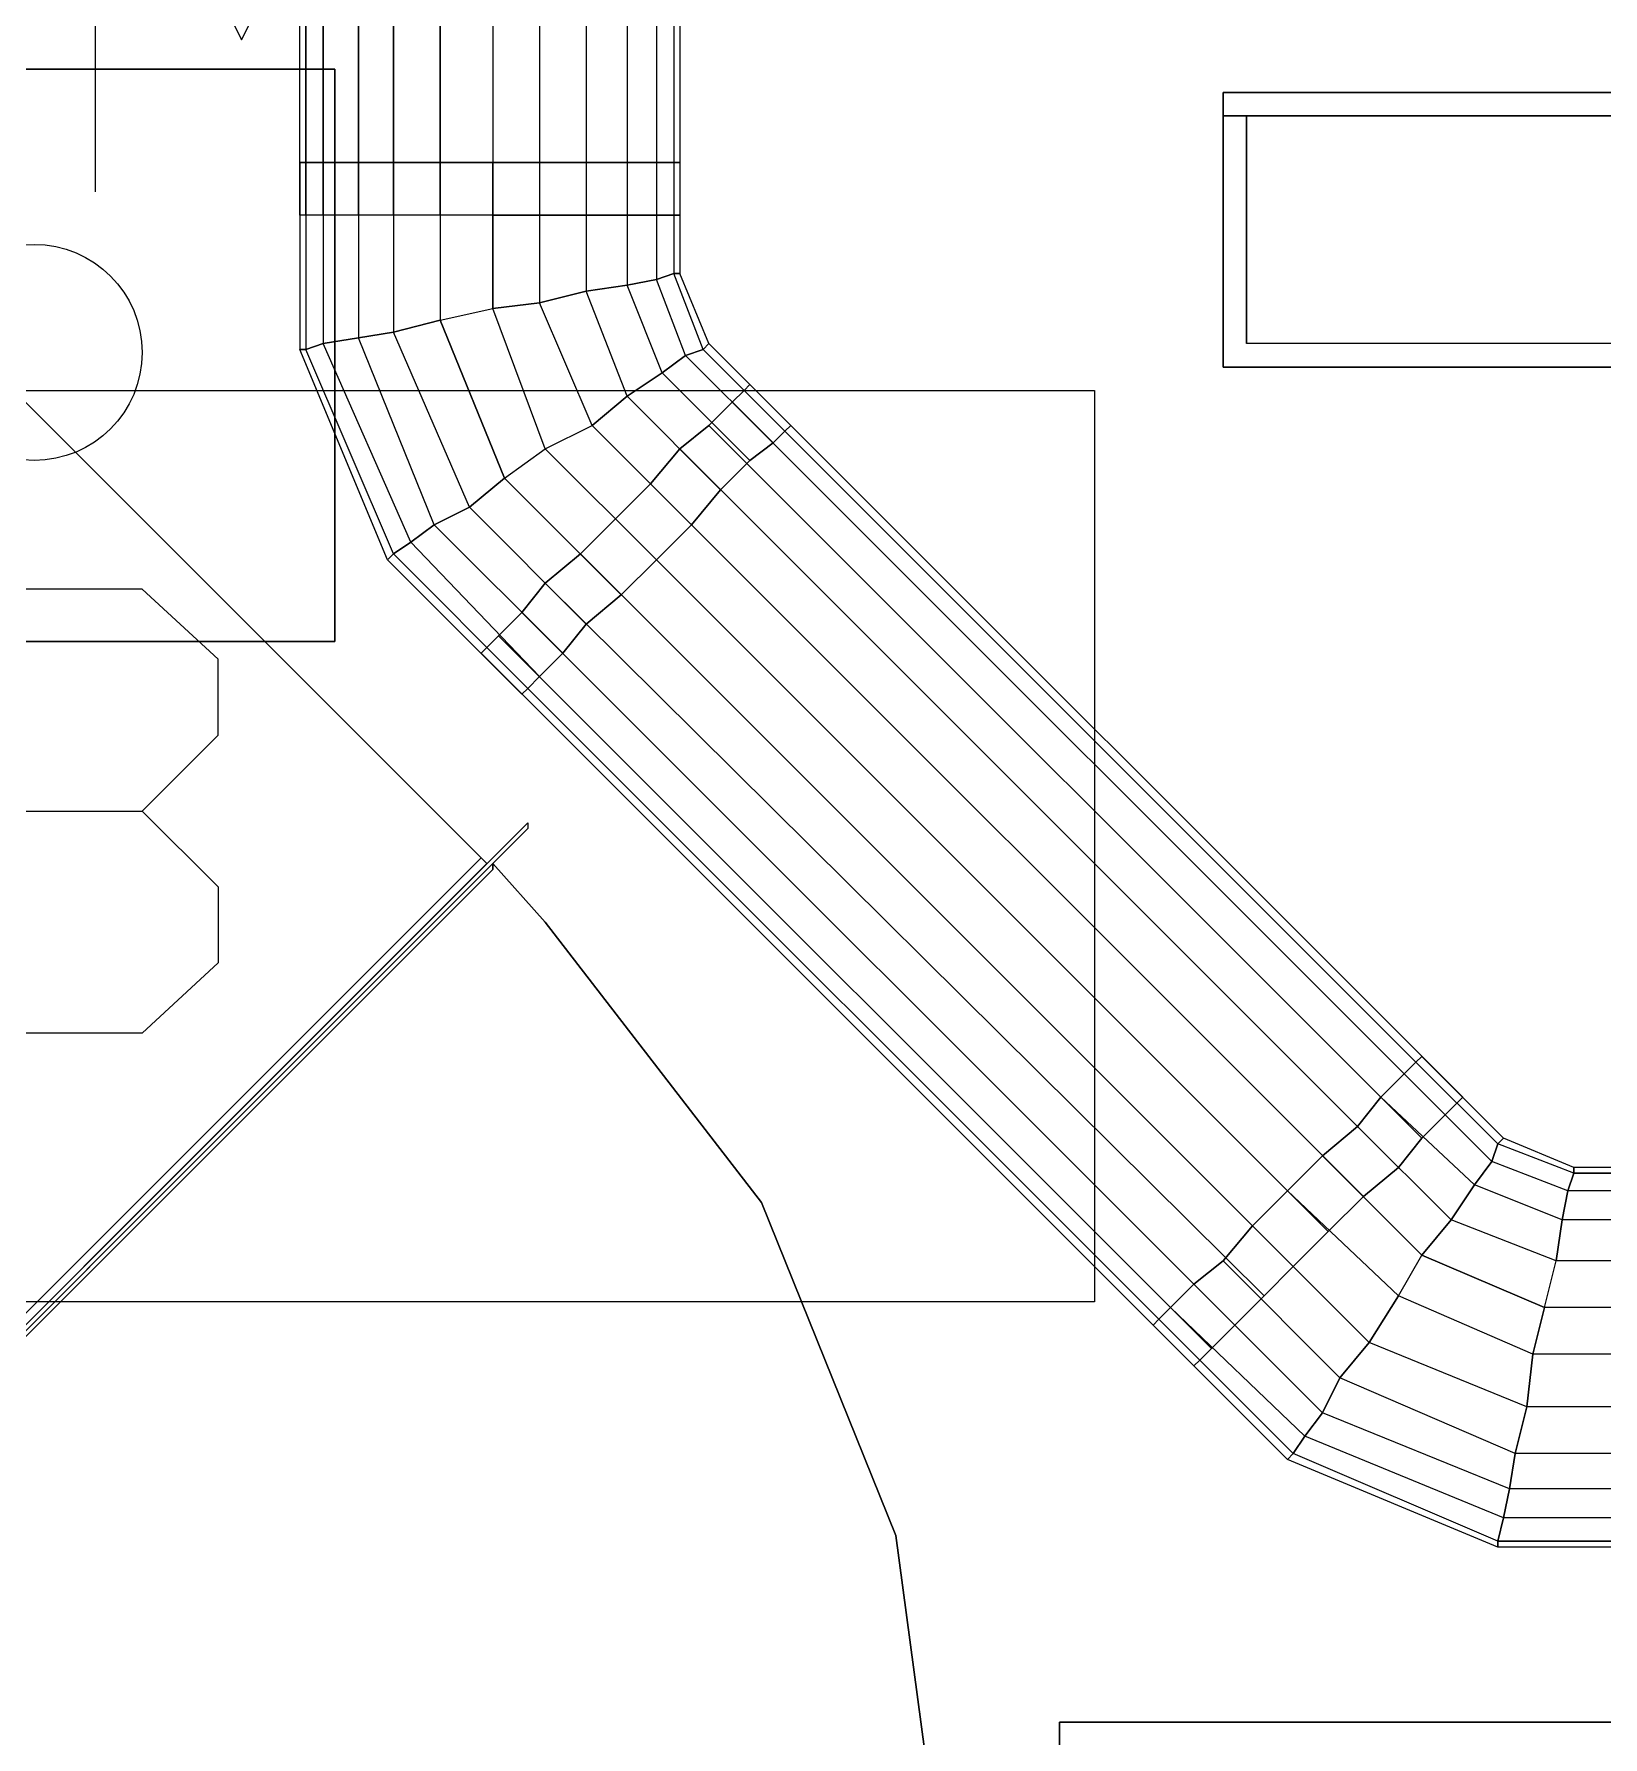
# Model space of a CAD drawing. Header units: metres. Extents: x 114 to 218, y 8 to 180.
# Drawn here: x 171.688 to 175.818, y 86.125 to 90.609 of the extents above; entities that cross this region are included whole.
import ezdxf

# ---------------------------------------------------------------- set-up
doc = ezdxf.new("R2010")
doc.units = ezdxf.units.M
doc.header["$MEASUREMENT"] = 0
for name, color, linetype in [('A-2D-AREA-IDEN', 7, 'Continuous'), ('A-2D-I-WALL', 7, 'Continuous'), ('A-3D-I-WALL', 7, 'Continuous'), ('E-LIGHT', 7, 'Continuous'), ('M-EA2S-Conn', 7, 'Continuous'), ('M-EA2S-Rect', 7, 'Continuous'), ('M-SA2S-Round', 7, 'Continuous')]:
    doc.layers.add(name, color=color, linetype=linetype)

msp = doc.modelspace()

# ---------------------------------------------------------------- linework, layer by layer
at = {"layer": 'A-2D-AREA-IDEN', "color": 9, "true_color": 0xbababa}
for points in [[(171.8497, 90.1933), (171.8497, 91.3777), (172.2343, 90.5932), (172.6342, 91.3777), (172.6342, 90.1933)], [(174.48, 89.6703), (174.48, 87.2708), (167.2814, 87.2708), (167.2814, 89.6703), (174.48, 89.6703)], [(171.9728, 88.5628), (172.1727, 88.3629), (172.1727, 88.1629), (171.9728, 87.9783), (171.5882, 87.9783), (171.3883, 88.1629), (171.3883, 88.3629), (171.5882, 88.5628), (171.9728, 88.5628), (172.1727, 88.7628), (172.1727, 88.9628), (171.9728, 89.1473), (171.5882, 89.1473), (171.3883, 88.9628), (171.3883, 88.7628), (171.5882, 88.5628)]]:
    msp.add_lwpolyline(points, dxfattribs=at)
at = {"layer": 'A-2D-I-WALL', "color": 9, "true_color": 0xbababa}
for points in [[(178.6485, 90.4548), (174.8184, 90.4548), (174.8184, 89.7318)], [(180.6635, 89.7934), (174.8799, 89.7934), (174.8799, 90.3932)], [(178.7715, 90.3932), (174.8799, 90.3932)], [(174.8184, 89.7318), (178.4177, 89.7318)], [(178.4177, 86.1633), (174.3877, 86.1633), (174.3877, 85.6711), (180.6019, 85.6711)]]:
    msp.add_lwpolyline(points, dxfattribs=at)
at = {"layer": 'A-3D-I-WALL', "color": 42, "true_color": 0xdda500}
for points in [[(180.6019, 89.7934), (180.6635, 89.7934), (180.6635, 90.3932), (180.6019, 90.3932), (180.6019, 90.4548), (174.8184, 90.4548), (174.8184, 90.3932), (174.8799, 90.3932), (180.6019, 90.3932)], [(180.6019, 89.7318), (180.6019, 90.4548), (174.8184, 90.4548), (174.8184, 90.3932), (174.8184, 89.7934), (174.8184, 89.7318), (174.8184, 90.4548), (180.6019, 90.4548), (180.6019, 89.7318)], [(174.8184, 90.4548), (174.8184, 90.4548)], [(174.8184, 90.4548), (174.8184, 90.4548)], [(174.8184, 89.7318), (180.6019, 89.7318), (180.6019, 89.7934), (174.8799, 89.7934), (174.8799, 90.3932), (174.8184, 90.3932), (174.8184, 89.7934), (174.8184, 89.7318)], [(174.8184, 90.3932), (174.8184, 90.3932)], [(174.8184, 90.3932), (174.8184, 90.3932)], [(174.8799, 90.3932), (174.8799, 89.7934)], [(174.8799, 90.3932), (174.8799, 90.3932)], [(174.8184, 89.7934), (174.8184, 89.7934)], [(174.8184, 89.7934), (174.8184, 89.7934)], [(174.8799, 89.7934), (174.8799, 89.7934)], [(174.8184, 89.7318), (178.4177, 89.7318), (178.833, 89.7318), (180.6019, 89.7318), (174.8184, 89.7318)], [(174.8184, 89.7318), (174.8184, 89.7318)], [(174.8184, 89.7318), (174.8184, 89.7318)], [(180.6019, 86.1633), (174.3877, 86.1633), (174.3877, 86.0864), (174.3877, 85.7326), (174.4492, 85.7326), (174.4492, 86.0864), (180.6019, 86.0864), (180.6019, 86.1633), (180.6019, 85.6711), (174.3877, 85.6711)], [(174.3877, 85.6711), (174.3877, 85.7326), (174.3877, 86.0864), (174.3877, 86.1633), (174.3877, 85.6711), (180.6019, 85.6711), (180.6019, 86.1633), (178.833, 86.1633), (178.4177, 86.1633), (174.3877, 86.1633), (180.6019, 86.1633)], [(174.3877, 86.1633), (174.3877, 86.1633)], [(174.3877, 86.1633), (174.3877, 86.1633)]]:
    msp.add_lwpolyline(points, dxfattribs=at)
at = {"layer": 'E-LIGHT', "color": 5, "true_color": 0x0000ff}
for points in [[(170.8807, 89.0089), (170.8807, 90.5163), (172.4804, 90.5163), (172.4804, 89.0089), (172.4804, 90.5163), (170.8807, 90.5163), (170.8807, 89.0089)], [(172.4804, 90.5163), (172.4804, 90.5163)], [(172.4804, 90.5163), (172.4804, 90.5163)], [(171.9728, 89.7626), (171.9728, 89.7626)], [(172.4804, 89.0089), (170.8807, 89.0089), (172.4804, 89.0089)], [(172.4804, 89.0089), (172.4804, 89.0089)], [(172.4804, 89.0089), (172.4804, 89.0089)]]:
    msp.add_lwpolyline(points, dxfattribs=at)
msp.add_circle((171.6882, 89.7703), 0.2846, dxfattribs=at)
msp.add_circle((171.6882, 89.7703), 0.2846, dxfattribs=at)
at = {"layer": 'M-EA2S-Conn', "color": 40, "true_color": 0xffbf00}
for points in [[(172.988, 88.5321), (172.988, 88.5167), (170.6653, 86.194), (170.6499, 86.194), (172.988, 88.5321)], [(172.988, 88.5321), (172.988, 88.5167), (170.6653, 86.194), (170.6499, 86.194)], [(170.6499, 86.194), (172.988, 88.5321)], [(172.988, 88.5321), (172.988, 88.5321)], [(172.988, 88.5321), (172.988, 88.5321)], [(172.988, 88.5167), (172.988, 88.5167)], [(172.988, 88.5167), (172.988, 88.5167)], [(172.988, 88.5167), (172.988, 88.5167)], [(170.7422, 86.3171), (172.8649, 88.4398), (170.7422, 86.3171)], [(172.8649, 88.4398), (172.8803, 88.4244), (170.7576, 86.3017), (170.7422, 86.3171), (170.7576, 86.3017), (172.8803, 88.4244), (172.8649, 88.4398)], [(172.8957, 88.409), (172.8957, 88.4244), (170.773, 86.3017), (170.773, 86.2863), (170.773, 86.3017), (172.8957, 88.4244), (172.8957, 88.409)], [(172.8649, 88.4398), (172.8649, 88.4398)], [(172.8803, 88.4244), (172.8803, 88.4244)], [(172.8803, 88.4244), (172.8803, 88.4244)], [(172.8803, 88.4244), (172.8803, 88.4244)], [(172.8957, 88.4244), (172.8957, 88.4244)], [(172.8957, 88.4244), (172.8957, 88.4244)], [(170.773, 86.2863), (172.8957, 88.409), (170.773, 86.2863)], [(172.8957, 88.409), (172.8957, 88.409)]]:
    msp.add_lwpolyline(points, dxfattribs=at)
at = {"layer": 'M-EA2S-Rect', "color": 40, "true_color": 0xffbf00}
for points in [[(169.1887, 87.8707), (171.3114, 89.9933), (172.8803, 88.4244), (171.3114, 89.9933), (169.1887, 87.8707), (170.7576, 86.3017), (169.1887, 87.8707)], [(170.7576, 86.3017), (172.8803, 88.4244), (170.7576, 86.3017)], [(170.9115, 86.1479), (170.773, 86.3017), (172.8957, 88.4244), (173.0341, 88.2706), (173.6032, 87.5322), (173.0341, 88.2706), (172.8957, 88.4244), (170.773, 86.3017), (170.9115, 86.1479), (171.0037, 86.0248), (170.9115, 86.1479)], [(172.8803, 88.4244), (172.8803, 88.4244)], [(172.8957, 88.4244), (172.8957, 88.4244)], [(172.8957, 88.4244), (172.8957, 88.4244)], [(173.0341, 88.2706), (173.0341, 88.2706)], [(173.0341, 88.2706), (173.0341, 88.2706)], [(173.957, 86.6555), (173.6032, 87.5322), (173.957, 86.6555)], [(173.6032, 87.5322), (173.6032, 87.5322)], [(174.0801, 85.7326), (173.957, 86.6555), (174.0801, 85.7326)], [(173.957, 86.6555), (173.957, 86.6555)]]:
    msp.add_lwpolyline(points, dxfattribs=at)
at = {"layer": 'M-SA2S-Round', "color": 5, "true_color": 0x0000ff}
for points in [[(172.3881, 91.1162), (172.4035, 91.1162), (172.4035, 90.1318), (172.3881, 90.1318), (172.3881, 91.1162), (172.4035, 91.1162)], [(172.4496, 90.1318), (172.4035, 90.1318), (172.4035, 91.1162), (172.4496, 91.1162)], [(172.5419, 90.1318), (172.4496, 90.1318), (172.4496, 91.1162), (172.5419, 91.1162)], [(172.4496, 91.1162), (172.4496, 90.1318)], [(172.6342, 90.1318), (172.5419, 90.1318), (172.5419, 91.1162), (172.6342, 91.1162)], [(172.5419, 91.1162), (172.5419, 90.1318)], [(172.7572, 90.1318), (172.6342, 90.1318), (172.6342, 91.1162), (172.7572, 91.1162)], [(172.6342, 91.1162), (172.6342, 90.1318)], [(172.7572, 90.1318), (172.7572, 91.1162), (172.8957, 91.1162), (172.8957, 90.1318), (172.7572, 90.1318)], [(172.7572, 91.1162), (172.7572, 90.1318)], [(172.8957, 91.1162), (172.8957, 90.1318)], [(173.0187, 91.1162), (173.0187, 90.1318)], [(173.0187, 91.1162), (173.0187, 90.1318)], [(173.1418, 91.1162), (173.1418, 90.1318)], [(173.1418, 91.1162), (173.1418, 90.1318)], [(173.2495, 91.1162), (173.2495, 90.1318)], [(173.2495, 91.1162), (173.2495, 90.1318)], [(173.3264, 91.1162), (173.3264, 90.1318)], [(173.3264, 91.1162), (173.3264, 90.1318)], [(173.3725, 91.1162), (173.3725, 90.1318)], [(173.3725, 91.1162), (173.3725, 90.1318)], [(173.3879, 91.1162), (173.3879, 90.1318)], [(172.4496, 90.2702), (172.4035, 90.2702), (172.4035, 89.778), (172.3881, 89.778)], [(172.4035, 90.2702), (172.3881, 90.2702), (172.3881, 89.778), (172.4035, 89.778)], [(172.3881, 90.2702), (172.4035, 90.2702), (172.4035, 89.778), (172.4496, 89.7934)], [(172.3881, 90.2702), (172.3881, 90.2702)], [(172.5419, 90.2702), (172.4496, 90.2702), (172.4496, 89.7934), (172.4035, 89.778)], [(172.4035, 90.2702), (172.4496, 90.2702), (172.4496, 89.7934), (172.5419, 89.8087)], [(172.4035, 90.2702), (172.4035, 90.2702)], [(172.4035, 90.2702), (172.4035, 90.2702)], [(172.6342, 90.2702), (172.5419, 90.2702), (172.5419, 89.8087), (172.4496, 89.7934)], [(172.4496, 90.2702), (172.5419, 90.2702), (172.5419, 89.8087), (172.6342, 89.8241)], [(172.4496, 90.2702), (172.4496, 90.2702)], [(172.4496, 90.2702), (172.4496, 90.2702)], [(172.7572, 90.2702), (172.6342, 90.2702), (172.6342, 89.8241), (172.5419, 89.8087)], [(172.5419, 90.2702), (172.6342, 90.2702), (172.6342, 89.8241), (172.7572, 89.8549)], [(172.5419, 90.2702), (172.5419, 90.2702)], [(172.5419, 90.2702), (172.5419, 90.2702)], [(172.7572, 89.8549), (172.8957, 89.8857), (172.8957, 90.2702), (172.7572, 90.2702), (172.7572, 89.8549), (172.6342, 89.8241)], [(172.6342, 90.2702), (172.7572, 90.2702), (172.7572, 89.8549), (172.8957, 89.8857)], [(172.6342, 90.2702), (172.6342, 90.2702)], [(172.6342, 90.2702), (172.6342, 90.2702)], [(172.7572, 90.2702), (172.8957, 90.2702), (172.8957, 89.8857), (173.0187, 89.901)], [(172.7572, 90.2702), (172.7572, 90.2702)], [(172.7572, 90.2702), (172.7572, 90.2702)], [(172.8957, 90.2702), (173.0187, 90.2702), (173.0187, 89.901), (173.1418, 89.9318)], [(173.1418, 90.2702), (173.0187, 90.2702), (173.0187, 89.901), (172.8957, 89.8857)], [(173.0187, 90.2702), (172.8957, 90.2702)], [(172.8957, 90.2702), (172.8957, 90.2702)], [(172.8957, 90.2702), (172.8957, 90.2702)], [(173.0187, 90.2702), (173.1418, 90.2702), (173.1418, 89.9318), (173.2495, 89.9472)], [(173.2495, 90.2702), (173.1418, 90.2702), (173.1418, 89.9318), (173.0187, 89.901)], [(173.0187, 90.2702), (173.0187, 90.2702)], [(173.0187, 90.2702), (173.0187, 90.2702)], [(173.1418, 90.2702), (173.2495, 90.2702), (173.2495, 89.9472), (173.3264, 89.9626)], [(173.3264, 90.2702), (173.2495, 90.2702), (173.2495, 89.9472), (173.1418, 89.9318)], [(173.1418, 90.2702), (173.1418, 90.2702)], [(173.1418, 90.2702), (173.1418, 90.2702)], [(173.2495, 90.2702), (173.3264, 90.2702), (173.3264, 89.9626), (173.3725, 89.9779)], [(173.3725, 90.2702), (173.3264, 90.2702), (173.3264, 89.9626), (173.2495, 89.9472)], [(173.2495, 90.2702), (173.2495, 90.2702)], [(173.2495, 90.2702), (173.2495, 90.2702)], [(173.3264, 90.2702), (173.3725, 90.2702), (173.3725, 89.9779), (173.3879, 89.9779)], [(173.3879, 90.2702), (173.3725, 90.2702), (173.3725, 89.9779), (173.3264, 89.9626)], [(173.3264, 90.2702), (173.3264, 90.2702)], [(173.3264, 90.2702), (173.3264, 90.2702)], [(173.3725, 90.2702), (173.3879, 90.2702), (173.3879, 89.9779), (173.3725, 89.9779)], [(173.3725, 90.2702), (173.3725, 90.2702)], [(173.3725, 90.2702), (173.3725, 90.2702)], [(173.3879, 90.2702), (173.3879, 90.2702)], [(172.8957, 90.1318), (173.0187, 90.1318), (173.1418, 90.1318), (173.2495, 90.1318), (173.3264, 90.1318), (173.3725, 90.1318), (173.3879, 90.1318), (173.3725, 90.1318), (173.3264, 90.1318), (173.2495, 90.1318), (173.1418, 90.1318), (173.0187, 90.1318), (172.8957, 90.1318), (172.7572, 90.1318), (172.6342, 90.1318), (172.5419, 90.1318), (172.4496, 90.1318), (172.4035, 90.1318), (172.3881, 90.1318)], [(172.3881, 90.1318), (172.3881, 90.1318)], [(172.4035, 90.1318), (172.4035, 90.1318)], [(172.4035, 90.1318), (172.4035, 90.1318)], [(172.4496, 90.1318), (172.4496, 90.1318)], [(172.4496, 90.1318), (172.4496, 90.1318)], [(172.5419, 90.1318), (172.5419, 90.1318)], [(172.5419, 90.1318), (172.5419, 90.1318)], [(172.6342, 90.1318), (172.6342, 90.1318)], [(172.6342, 90.1318), (172.6342, 90.1318)], [(172.7572, 90.1318), (172.7572, 90.1318)], [(172.7572, 90.1318), (172.7572, 90.1318)], [(172.8957, 90.1318), (172.8957, 90.1318)], [(172.8957, 90.1318), (172.8957, 90.1318)], [(173.0187, 90.1318), (173.0187, 90.1318)], [(173.0187, 90.1318), (173.0187, 90.1318)], [(173.1418, 90.1318), (173.1418, 90.1318)], [(173.1418, 90.1318), (173.1418, 90.1318)], [(173.2495, 90.1318), (173.2495, 90.1318)], [(173.2495, 90.1318), (173.2495, 90.1318)], [(173.3264, 90.1318), (173.3264, 90.1318)], [(173.3264, 90.1318), (173.3264, 90.1318)], [(173.3725, 90.1318), (173.3725, 90.1318)], [(173.3725, 90.1318), (173.3725, 90.1318)], [(173.3879, 90.1318), (173.3879, 90.1318)], [(173.2495, 89.6549), (173.3418, 89.7165), (173.2495, 89.9472)], [(173.4033, 89.7626), (173.3418, 89.7165), (173.2495, 89.9472)], [(173.2495, 89.9472), (173.2495, 89.9472)], [(173.2495, 89.9472), (173.2495, 89.9472)], [(173.3418, 89.7165), (173.4033, 89.7626), (173.3264, 89.9626)], [(173.4494, 89.778), (173.4033, 89.7626), (173.3264, 89.9626)], [(173.3264, 89.9626), (173.3264, 89.9626)], [(173.3264, 89.9626), (173.3264, 89.9626)], [(173.4033, 89.7626), (173.4494, 89.778), (173.3725, 89.9779)], [(173.4648, 89.7934), (173.4494, 89.778), (173.3725, 89.9779)], [(173.3725, 89.9779), (173.3725, 89.9779)], [(173.3725, 89.9779), (173.3725, 89.9779)], [(173.4494, 89.778), (173.4648, 89.7934), (173.3879, 89.9779)], [(173.3879, 89.9779), (173.3879, 89.9779)], [(173.0341, 89.5165), (173.1572, 89.578), (173.0187, 89.901)], [(173.2495, 89.6549), (173.1572, 89.578), (173.0187, 89.901)], [(173.0187, 89.901), (173.0187, 89.901)], [(173.0187, 89.901), (173.0187, 89.901)], [(173.1572, 89.578), (173.2495, 89.6549), (173.1418, 89.9318)], [(173.3418, 89.7165), (173.2495, 89.6549), (173.1418, 89.9318)], [(173.1418, 89.9318), (173.1418, 89.9318)], [(173.1418, 89.9318), (173.1418, 89.9318)], [(172.7572, 89.8549), (172.9265, 89.4396), (172.8342, 89.3627), (172.6342, 89.8241)], [(172.8342, 89.3627), (172.9265, 89.4396), (172.7572, 89.8549)], [(172.7572, 89.8549), (172.7572, 89.8549)], [(172.7572, 89.8549), (172.7572, 89.8549)], [(172.9265, 89.4396), (173.0341, 89.5165), (172.8957, 89.8857)], [(172.9265, 89.4396), (173.0341, 89.5165), (172.8957, 89.8857)], [(172.8957, 89.8857), (172.8957, 89.8857)], [(172.8957, 89.8857), (172.8957, 89.8857)], [(172.7419, 89.3165), (172.8342, 89.3627), (172.6342, 89.8241)], [(172.6342, 89.8241), (172.6342, 89.8241)], [(172.6342, 89.8241), (172.6342, 89.8241)], [(172.6342, 89.2396), (172.6188, 89.2242), (172.3881, 89.778)], [(172.3881, 89.778), (172.3881, 89.778)], [(172.6803, 89.2704), (172.6342, 89.2396), (172.4035, 89.778)], [(172.6188, 89.2242), (172.6342, 89.2396), (172.4035, 89.778)], [(172.4035, 89.778), (172.4035, 89.778)], [(172.4035, 89.778), (172.4035, 89.778)], [(172.7419, 89.3165), (172.6803, 89.2704), (172.4496, 89.7934)], [(172.6342, 89.2396), (172.6803, 89.2704), (172.4496, 89.7934)], [(172.4496, 89.7934), (172.4496, 89.7934)], [(172.4496, 89.7934), (172.4496, 89.7934)], [(172.8342, 89.3627), (172.7419, 89.3165), (172.5419, 89.8087)], [(172.6803, 89.2704), (172.7419, 89.3165), (172.5419, 89.8087)], [(172.5419, 89.8087), (172.5419, 89.8087)], [(172.5419, 89.8087), (172.5419, 89.8087)], [(173.634, 89.5319), (173.6648, 89.5626), (173.4494, 89.778)], [(173.6801, 89.578), (173.6648, 89.5626), (173.4494, 89.778)], [(173.4494, 89.778), (173.4494, 89.778)], [(173.4494, 89.778), (173.4494, 89.778)], [(173.6648, 89.5626), (173.6801, 89.578), (173.4648, 89.7934)], [(173.4648, 89.7934), (173.4648, 89.7934)], [(173.5725, 89.4857), (173.634, 89.5319), (173.4033, 89.7626)], [(173.6648, 89.5626), (173.634, 89.5319), (173.4033, 89.7626)], [(173.4033, 89.7626), (173.4033, 89.7626)], [(173.4033, 89.7626), (173.4033, 89.7626)], [(173.5263, 89.6395), (173.4648, 89.578), (173.3879, 89.5165), (173.311, 89.4242), (173.2187, 89.3319), (173.311, 89.4242), (173.3879, 89.5165), (173.4648, 89.578), (173.5263, 89.6395), (173.5571, 89.6703), (173.5725, 89.6857), (173.5571, 89.6703), (173.5263, 89.6395)], [(173.4956, 89.4088), (173.5725, 89.4857), (173.3418, 89.7165)], [(173.634, 89.5319), (173.5725, 89.4857), (173.3418, 89.7165)], [(173.3418, 89.7165), (173.3418, 89.7165)], [(173.3418, 89.7165), (173.3418, 89.7165)], [(175.449, 87.8091), (173.5725, 89.6857)], [(173.5725, 89.6857), (173.5725, 89.6857)], [(173.4187, 89.3165), (173.4956, 89.4088), (173.2495, 89.6549)], [(173.5725, 89.4857), (173.4956, 89.4088), (173.2495, 89.6549)], [(173.2495, 89.6549), (173.2495, 89.6549)], [(173.2495, 89.6549), (173.2495, 89.6549)], [(175.4029, 87.763), (173.5263, 89.6395)], [(175.4029, 87.763), (173.5263, 89.6395)], [(173.5263, 89.6395), (173.5263, 89.6395)], [(173.5263, 89.6395), (173.5263, 89.6395)], [(175.4337, 87.7937), (173.5571, 89.6703)], [(175.4337, 87.7937), (173.5571, 89.6703)], [(173.5571, 89.6703), (173.5571, 89.6703)], [(173.5571, 89.6703), (173.5571, 89.6703)], [(173.2341, 89.132), (173.3264, 89.2242), (173.0341, 89.5165), (173.1572, 89.578)], [(173.3264, 89.2242), (173.4187, 89.3165), (173.1572, 89.578)], [(173.4956, 89.4088), (173.4187, 89.3165), (173.1572, 89.578)], [(173.1572, 89.578), (173.1572, 89.578)], [(173.1572, 89.578), (173.1572, 89.578)], [(175.3414, 87.7014), (173.4648, 89.578)], [(175.3414, 87.7014), (173.4648, 89.578)], [(173.4648, 89.578), (173.4648, 89.578)], [(173.4648, 89.578), (173.4648, 89.578)], [(173.6648, 89.5626), (173.6648, 89.5626)], [(173.6648, 89.5626), (173.6648, 89.5626)], [(173.6801, 89.578), (173.6801, 89.578)], [(173.2341, 89.132), (173.3264, 89.2242), (173.0341, 89.5165)], [(173.0341, 89.5165), (173.0341, 89.5165)], [(173.0341, 89.5165), (173.0341, 89.5165)], [(175.2798, 87.6245), (173.3879, 89.5165)], [(175.2798, 87.6245), (173.3879, 89.5165)], [(173.3879, 89.5165), (173.3879, 89.5165)], [(173.3879, 89.5165), (173.3879, 89.5165)], [(173.634, 89.5319), (173.634, 89.5319)], [(173.634, 89.5319), (173.634, 89.5319)], [(173.5725, 89.4857), (173.5725, 89.4857)], [(173.5725, 89.4857), (173.5725, 89.4857)], [(172.9265, 89.4396), (173.2341, 89.132), (173.1418, 89.055), (172.8342, 89.3627)], [(173.1418, 89.055), (173.2341, 89.132), (172.9265, 89.4396)], [(172.9265, 89.4396), (172.9265, 89.4396)], [(172.9265, 89.4396), (172.9265, 89.4396)], [(175.1876, 87.5476), (173.311, 89.4242)], [(175.1876, 87.5476), (173.311, 89.4242)], [(173.311, 89.4242), (173.311, 89.4242)], [(173.311, 89.4242), (173.311, 89.4242)], [(173.4956, 89.4088), (173.4956, 89.4088)], [(173.4956, 89.4088), (173.4956, 89.4088)], [(173.0803, 88.9781), (173.1418, 89.055), (172.8342, 89.3627)], [(172.8342, 89.3627), (172.8342, 89.3627)], [(172.8342, 89.3627), (172.8342, 89.3627)], [(173.1264, 89.2396), (173.2187, 89.3319), (175.0953, 87.4553), (175.1876, 87.5476), (175.2798, 87.6245), (175.3414, 87.7014), (175.4029, 87.763), (175.4337, 87.7937), (175.449, 87.8091), (175.4337, 87.7937), (175.4029, 87.763), (175.3414, 87.7014), (175.2798, 87.6245), (175.1876, 87.5476), (175.0953, 87.4553), (175.003, 87.3631)], [(173.2187, 89.3319), (175.0953, 87.4553), (175.003, 87.3631), (173.1264, 89.2396), (173.2187, 89.3319)], [(173.2187, 89.3319), (173.2187, 89.3319)], [(173.2187, 89.3319), (173.2187, 89.3319)], [(173.1418, 89.055), (173.0803, 88.9781), (172.7419, 89.3165)], [(173.0187, 88.9166), (173.0803, 88.9781), (172.7419, 89.3165)], [(172.7419, 89.3165), (172.7419, 89.3165)], [(172.7419, 89.3165), (172.7419, 89.3165)], [(173.3264, 89.2242), (173.4187, 89.3165)], [(173.4187, 89.3165), (173.4187, 89.3165)], [(173.4187, 89.3165), (173.4187, 89.3165)], [(173.0187, 88.9166), (172.988, 88.8858), (172.6342, 89.2396)], [(172.9726, 88.8705), (172.988, 88.8858), (172.6342, 89.2396)], [(172.6342, 89.2396), (172.6342, 89.2396)], [(172.6342, 89.2396), (172.6342, 89.2396)], [(173.0803, 88.9781), (173.0187, 88.9166), (172.6803, 89.2704)], [(172.988, 88.8858), (173.0187, 88.9166), (172.6803, 89.2704)], [(172.6803, 89.2704), (172.6803, 89.2704)], [(172.6803, 89.2704), (172.6803, 89.2704)], [(174.9261, 87.2861), (175.003, 87.3631), (173.1264, 89.2396), (173.0341, 89.1627)], [(175.003, 87.3631), (174.9261, 87.2861), (173.0341, 89.1627), (173.1264, 89.2396)], [(173.1264, 89.2396), (173.1264, 89.2396)], [(173.1264, 89.2396), (173.1264, 89.2396)], [(172.988, 88.8858), (172.9726, 88.8705), (172.6188, 89.2242)], [(172.6188, 89.2242), (172.6188, 89.2242)], [(173.3264, 89.2242), (173.3264, 89.2242)], [(173.3264, 89.2242), (173.3264, 89.2242)], [(174.8492, 87.2092), (174.9261, 87.2861), (173.0341, 89.1627), (172.9726, 89.0858)], [(174.9261, 87.2861), (174.8492, 87.2092), (172.9726, 89.0858), (173.0341, 89.1627)], [(173.0341, 89.1627), (173.0341, 89.1627)], [(173.0341, 89.1627), (173.0341, 89.1627)], [(173.2341, 89.132), (173.2341, 89.132)], [(173.2341, 89.132), (173.2341, 89.132)], [(174.7876, 87.1477), (174.8492, 87.2092), (172.9726, 89.0858), (172.9111, 89.0243)], [(174.8492, 87.2092), (174.7876, 87.1477), (172.9111, 89.0243), (172.9726, 89.0858)], [(172.9726, 89.0858), (172.9726, 89.0858)], [(172.9726, 89.0858), (172.9726, 89.0858)], [(173.1418, 89.055), (173.1418, 89.055)], [(173.1418, 89.055), (173.1418, 89.055)], [(174.7569, 87.1169), (174.7876, 87.1477), (172.9111, 89.0243), (172.8803, 88.9935)], [(174.7876, 87.1477), (174.7569, 87.1169), (172.8803, 88.9935), (172.9111, 89.0243)], [(172.9111, 89.0243), (172.9111, 89.0243)], [(172.9111, 89.0243), (172.9111, 89.0243)], [(174.7415, 87.1016), (174.7569, 87.1169), (172.8803, 88.9935), (172.8649, 88.9781)], [(174.7569, 87.1169), (174.7415, 87.1016), (172.8649, 88.9781), (172.8803, 88.9935)], [(172.8649, 88.9781), (172.8649, 88.9781)], [(172.8803, 88.9935), (172.8803, 88.9935)], [(172.8803, 88.9935), (172.8803, 88.9935)], [(173.0803, 88.9781), (173.0803, 88.9781)], [(173.0803, 88.9781), (173.0803, 88.9781)], [(173.0187, 88.9166), (173.0187, 88.9166)], [(173.0187, 88.9166), (173.0187, 88.9166)], [(172.9726, 88.8705), (172.9726, 88.8705)], [(172.988, 88.8858), (172.988, 88.8858)], [(172.988, 88.8858), (172.988, 88.8858)], [(175.5413, 87.6861), (175.526, 87.6399), (175.2952, 87.8707), (175.326, 87.9014)], [(175.526, 87.6399), (175.5413, 87.6861), (175.326, 87.9014), (175.2952, 87.8707)], [(175.5567, 87.7014), (175.5413, 87.6861), (175.326, 87.9014), (175.3414, 87.9168)], [(175.5413, 87.6861), (175.5567, 87.7014), (175.3414, 87.9168), (175.326, 87.9014)], [(175.326, 87.9014), (175.326, 87.9014)], [(175.326, 87.9014), (175.326, 87.9014)], [(175.3414, 87.9168), (175.3414, 87.9168)], [(175.526, 87.6399), (175.4798, 87.5784), (175.2337, 87.8091), (175.2952, 87.8707)], [(175.4798, 87.5784), (175.526, 87.6399), (175.2952, 87.8707), (175.2337, 87.8091)], [(175.2952, 87.8707), (175.2952, 87.8707)], [(175.2952, 87.8707), (175.2952, 87.8707)], [(175.4798, 87.5784), (175.4183, 87.4861), (175.1722, 87.7322), (175.2337, 87.8091)], [(175.4183, 87.4861), (175.4798, 87.5784), (175.2337, 87.8091), (175.1722, 87.7322)], [(175.2337, 87.8091), (175.2337, 87.8091)], [(175.2337, 87.8091), (175.2337, 87.8091)], [(175.4337, 87.7937), (175.4337, 87.7937)], [(175.4337, 87.7937), (175.4337, 87.7937)], [(175.449, 87.8091), (175.449, 87.8091)], [(175.4029, 87.763), (175.4029, 87.763)], [(175.4029, 87.763), (175.4029, 87.763)], [(175.4183, 87.4861), (175.3414, 87.3938), (175.0799, 87.6553), (175.1722, 87.7322)], [(175.3414, 87.3938), (175.4183, 87.4861), (175.1722, 87.7322), (175.0799, 87.6553)], [(175.1722, 87.7322), (175.1722, 87.7322)], [(175.1722, 87.7322), (175.1722, 87.7322)], [(175.3414, 87.7014), (175.3414, 87.7014)], [(175.3414, 87.7014), (175.3414, 87.7014)], [(175.7413, 87.6245), (175.7413, 87.6092), (175.5413, 87.6861)], [(175.7259, 87.563), (175.7413, 87.6092), (175.5413, 87.6861)], [(175.5413, 87.6861), (175.5413, 87.6861)], [(175.5413, 87.6861), (175.5413, 87.6861)], [(175.7413, 87.6092), (175.7413, 87.6245), (175.5567, 87.7014)], [(175.5567, 87.7014), (175.5567, 87.7014)], [(174.9876, 87.563), (175.0799, 87.6553)], [(175.2798, 87.2861), (175.3414, 87.3938), (175.0799, 87.6553), (174.9876, 87.563), (175.2798, 87.2861)], [(175.0799, 87.6553), (175.0799, 87.6553)], [(175.0799, 87.6553), (175.0799, 87.6553)], [(175.2798, 87.6245), (175.2798, 87.6245)], [(175.2798, 87.6245), (175.2798, 87.6245)], [(175.7413, 87.6092), (175.7259, 87.563), (175.526, 87.6399)], [(175.7105, 87.4861), (175.7259, 87.563), (175.526, 87.6399)], [(175.526, 87.6399), (175.526, 87.6399)], [(175.526, 87.6399), (175.526, 87.6399)], [(175.7413, 87.6092), (176.0336, 87.6092), (176.0336, 87.6245), (175.7413, 87.6245)], [(175.7413, 87.6245), (175.7413, 87.6245)], [(175.7259, 87.563), (175.7105, 87.4861), (175.4798, 87.5784)], [(175.6952, 87.3784), (175.7105, 87.4861), (175.4798, 87.5784)], [(175.4798, 87.5784), (175.4798, 87.5784)], [(175.4798, 87.5784), (175.4798, 87.5784)], [(176.0336, 87.563), (176.0336, 87.6092), (175.7413, 87.6092)], [(175.7413, 87.6092), (175.7413, 87.6092)], [(175.7413, 87.6092), (175.7413, 87.6092)], [(174.9876, 87.563), (174.8953, 87.4707), (175.2029, 87.1631)], [(174.8953, 87.4707), (174.9876, 87.563), (175.2798, 87.2861)], [(174.9876, 87.563), (174.9876, 87.563)], [(174.9876, 87.563), (174.9876, 87.563)], [(175.1876, 87.5476), (175.1876, 87.5476)], [(175.1876, 87.5476), (175.1876, 87.5476)], [(176.0336, 87.4861), (176.0336, 87.563), (175.7259, 87.563)], [(176.0336, 87.563), (175.7259, 87.563)], [(175.7259, 87.563), (175.7259, 87.563)], [(175.7259, 87.563), (175.7259, 87.563)], [(175.7105, 87.4861), (175.6952, 87.3784), (175.4183, 87.4861)], [(175.6644, 87.2554), (175.6952, 87.3784), (175.4183, 87.4861)], [(175.4183, 87.4861), (175.4183, 87.4861)], [(175.4183, 87.4861), (175.4183, 87.4861)], [(176.0336, 87.3784), (176.0336, 87.4861), (175.7105, 87.4861)], [(176.0336, 87.4861), (175.7105, 87.4861)], [(175.7105, 87.4861), (175.7105, 87.4861)], [(175.7105, 87.4861), (175.7105, 87.4861)], [(174.8953, 87.4707), (174.8184, 87.3784), (175.126, 87.0708)], [(174.8184, 87.3784), (174.8953, 87.4707), (175.2029, 87.1631)], [(174.8953, 87.4707), (174.8953, 87.4707)], [(174.8953, 87.4707), (174.8953, 87.4707)], [(175.0953, 87.4553), (175.0953, 87.4553)], [(175.0953, 87.4553), (175.0953, 87.4553)], [(175.6644, 87.2554), (175.6336, 87.1323), (175.2798, 87.2861), (175.3414, 87.3938), (175.6644, 87.2554), (175.6952, 87.3784)], [(176.0336, 86.9939), (176.0336, 87.1323), (175.6336, 87.1323), (175.6644, 87.2554), (175.3414, 87.3938)], [(175.3414, 87.3938), (175.3414, 87.3938)], [(175.3414, 87.3938), (175.3414, 87.3938)], [(174.8184, 87.3784), (174.7415, 87.3169), (175.0799, 86.9785)], [(174.7415, 87.3169), (174.8184, 87.3784), (175.126, 87.0708)], [(174.8184, 87.3784), (174.8184, 87.3784)], [(174.8184, 87.3784), (174.8184, 87.3784)], [(175.003, 87.3631), (175.003, 87.3631)], [(175.003, 87.3631), (175.003, 87.3631)], [(176.0336, 87.2554), (176.0336, 87.3784), (175.6952, 87.3784)], [(176.0336, 87.3784), (175.6952, 87.3784)], [(175.6952, 87.3784), (175.6952, 87.3784)], [(175.6952, 87.3784), (175.6952, 87.3784)], [(174.7415, 87.3169), (174.68, 87.2554), (175.0337, 86.917)], [(174.68, 87.2554), (174.7415, 87.3169), (175.0799, 86.9785)], [(174.7415, 87.3169), (174.7415, 87.3169)], [(174.7415, 87.3169), (174.7415, 87.3169)], [(174.68, 87.2554), (174.6492, 87.2246), (175.003, 86.8708)], [(174.6492, 87.2246), (174.68, 87.2554), (175.0337, 86.917)], [(174.68, 87.2554), (174.68, 87.2554)], [(174.68, 87.2554), (174.68, 87.2554)], [(174.9261, 87.2861), (174.9261, 87.2861)], [(174.9261, 87.2861), (174.9261, 87.2861)], [(175.6183, 86.9939), (175.6336, 87.1323), (175.2798, 87.2861), (175.2029, 87.1631)], [(175.6336, 87.1323), (175.6183, 86.9939), (175.2029, 87.1631), (175.2798, 87.2861)], [(175.2798, 87.2861), (175.2798, 87.2861)], [(175.2798, 87.2861), (175.2798, 87.2861)], [(176.0336, 87.1323), (176.0336, 87.2554), (175.6644, 87.2554)], [(176.0336, 87.2554), (175.6644, 87.2554)], [(175.6644, 87.2554), (175.6644, 87.2554)], [(175.6644, 87.2554), (175.6644, 87.2554)], [(174.6492, 87.2246), (174.6338, 87.2092), (174.9876, 86.8555)], [(174.6338, 87.2092), (174.6492, 87.2246), (175.003, 86.8708)], [(174.6492, 87.2246), (174.6492, 87.2246)], [(174.6492, 87.2246), (174.6492, 87.2246)], [(174.6338, 87.2092), (174.6338, 87.2092)], [(174.8492, 87.2092), (174.8492, 87.2092)], [(174.8492, 87.2092), (174.8492, 87.2092)], [(174.7876, 87.1477), (174.7876, 87.1477)], [(174.7876, 87.1477), (174.7876, 87.1477)], [(175.5875, 86.8708), (175.6183, 86.9939), (175.2029, 87.1631), (175.126, 87.0708)], [(175.6183, 86.9939), (175.5875, 86.8708), (175.126, 87.0708), (175.2029, 87.1631)], [(175.2029, 87.1631), (175.2029, 87.1631)], [(175.2029, 87.1631), (175.2029, 87.1631)], [(176.0336, 86.9939), (176.0336, 87.1323), (175.6336, 87.1323)], [(175.6336, 87.1323), (175.6336, 87.1323)], [(175.6336, 87.1323), (175.6336, 87.1323)], [(174.7415, 87.1016), (174.7415, 87.1016)], [(174.7569, 87.1169), (174.7569, 87.1169)], [(174.7569, 87.1169), (174.7569, 87.1169)], [(175.5721, 86.7785), (175.5875, 86.8708), (175.126, 87.0708), (175.0799, 86.9785)], [(175.5875, 86.8708), (175.5721, 86.7785), (175.0799, 86.9785), (175.126, 87.0708)], [(175.126, 87.0708), (175.126, 87.0708)], [(175.126, 87.0708), (175.126, 87.0708)], [(176.0336, 86.8708), (176.0336, 86.9939), (175.6183, 86.9939)], [(176.0336, 86.8708), (176.0336, 86.9939), (175.6183, 86.9939)], [(175.6183, 86.9939), (175.6183, 86.9939)], [(175.6183, 86.9939), (175.6183, 86.9939)], [(175.5567, 86.7016), (175.5721, 86.7785), (175.0799, 86.9785), (175.0337, 86.917)], [(175.5721, 86.7785), (175.5567, 86.7016), (175.0337, 86.917), (175.0799, 86.9785)], [(175.0799, 86.9785), (175.0799, 86.9785)], [(175.0799, 86.9785), (175.0799, 86.9785)], [(175.5413, 86.6401), (175.5567, 86.7016), (175.0337, 86.917), (175.003, 86.8708)], [(175.5567, 86.7016), (175.5413, 86.6401), (175.003, 86.8708), (175.0337, 86.917)], [(175.0337, 86.917), (175.0337, 86.917)], [(175.0337, 86.917), (175.0337, 86.917)], [(175.5413, 86.6247), (175.5413, 86.6401), (175.003, 86.8708), (174.9876, 86.8555)], [(175.5413, 86.6401), (175.5413, 86.6247), (174.9876, 86.8555), (175.003, 86.8708)], [(174.9876, 86.8555), (174.9876, 86.8555)], [(175.003, 86.8708), (175.003, 86.8708)], [(175.003, 86.8708), (175.003, 86.8708)], [(176.0336, 86.7785), (176.0336, 86.8708), (175.5875, 86.8708)], [(176.0336, 86.7785), (176.0336, 86.8708), (175.5875, 86.8708)], [(175.5875, 86.8708), (175.5875, 86.8708)], [(175.5875, 86.8708), (175.5875, 86.8708)], [(176.0336, 86.7016), (176.0336, 86.7785), (175.5721, 86.7785)], [(176.0336, 86.7016), (176.0336, 86.7785), (175.5721, 86.7785)], [(175.5721, 86.7785), (175.5721, 86.7785)], [(175.5721, 86.7785), (175.5721, 86.7785)], [(176.0336, 86.6401), (176.0336, 86.7016), (175.5567, 86.7016)], [(176.0336, 86.6401), (176.0336, 86.7016), (175.5567, 86.7016)], [(175.5567, 86.7016), (175.5567, 86.7016)], [(175.5567, 86.7016), (175.5567, 86.7016)], [(176.0336, 86.6247), (176.0336, 86.6401), (175.5413, 86.6401), (176.0336, 86.6401), (176.0336, 86.6247), (175.5413, 86.6247)], [(175.5413, 86.6401), (175.5413, 86.6401)], [(175.5413, 86.6401), (175.5413, 86.6401)], [(175.5413, 86.6247), (175.5413, 86.6247)]]:
    msp.add_lwpolyline(points, dxfattribs=at)

doc.saveas('drawing.dxf')
